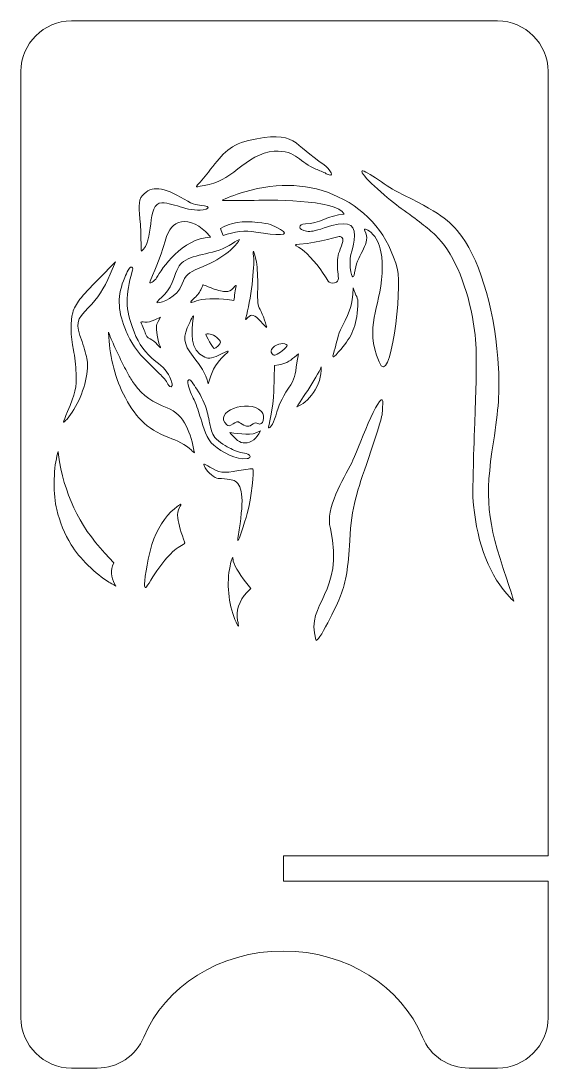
# Model space of a CAD drawing. Header units: millimetres. Extents: x -328 to 276, y -219 to 45.
# Drawn here: x 104.6 to 188.1, y -121.2 to 44.8 of the extents above; entities that cross this region are included whole.
import ezdxf

# ---------------------------------------------------------------- set-up
doc = ezdxf.new("R2010")
doc.units = ezdxf.units.MM
doc.header["$MEASUREMENT"] = 0
doc.layers.add('layer 1', color=7, linetype='Continuous')

msp = doc.modelspace()

# ---------------------------------------------------------------- linework, layer by layer
at = {"layer": 'layer 1', "color": 250, "lineweight": 9}
for points, knots in [([(112.5727, 44.7682), (135.0696, 44.7682), (157.5659, 44.7682), (180.0627, 44.7682), (180.0627, 44.7682), (184.4689, 44.7682), (188.0627, 41.1744), (188.0627, 36.7682), (188.0627, 36.7682), (188.0627, 36.7682), (188.0627, -87.5432), (188.0627, -87.5432), (188.0627, -87.5432), (188.0627, -87.5432), (146.1377, -87.5432), (146.1377, -87.5432), (146.1377, -87.5432), (146.1377, -87.5432), (146.1377, -91.5432), (146.1377, -91.5432), (146.1377, -91.5432), (146.1377, -91.5432), (188.0627, -91.5432), (188.0627, -91.5432), (188.0627, -91.5432), (188.0627, -98.7555), (188.0627, -105.9679), (188.0627, -113.1802), (188.0627, -113.1802), (188.0627, -117.5864), (184.4689, -121.1802), (180.0627, -121.1802), (180.0627, -121.1802), (180.0627, -121.1802), (175.555, -121.1802), (175.555, -121.1802), (175.555, -121.1802), (172.2589, -121.1802), (169.444, -119.3055), (168.1734, -116.2641), (168.1734, -116.2641), (164.8478, -108.3039), (156.2215, -102.6313), (146.1027, -102.6313), (146.1027, -102.6313), (135.9839, -102.6313), (127.3576, -108.3039), (124.032, -116.2641), (124.032, -116.2641), (122.7614, -119.3055), (119.9465, -121.1802), (116.6504, -121.1802), (116.6504, -121.1802), (116.6504, -121.1802), (112.5727, -121.1802), (112.5727, -121.1802), (112.5727, -121.1802), (108.1665, -121.1802), (104.5727, -117.5864), (104.5727, -113.1802), (104.5727, -113.1802), (104.5727, -63.1998), (104.5727, -13.2154), (104.5727, 36.7682), (104.5727, 36.7682), (104.5727, 41.1744), (108.1665, 44.7682), (112.5727, 44.7682)], [0, 0, 0, 0, 0.05555556, 0.05555556, 0.05555556, 0.05555556, 0.11111111, 0.11111111, 0.11111111, 0.11111111, 0.16666667, 0.16666667, 0.16666667, 0.16666667, 0.22222222, 0.22222222, 0.22222222, 0.22222222, 0.27777778, 0.27777778, 0.27777778, 0.27777778, 0.33333333, 0.33333333, 0.33333333, 0.33333333, 0.38888889, 0.38888889, 0.38888889, 0.38888889, 0.44444444, 0.44444444, 0.44444444, 0.44444444, 0.5, 0.5, 0.5, 0.5, 0.55555556, 0.55555556, 0.55555556, 0.55555556, 0.61111111, 0.61111111, 0.61111111, 0.61111111, 0.66666667, 0.66666667, 0.66666667, 0.66666667, 0.72222222, 0.72222222, 0.72222222, 0.72222222, 0.77777778, 0.77777778, 0.77777778, 0.77777778, 0.83333333, 0.83333333, 0.83333333, 0.83333333, 0.88888889, 0.88888889, 0.88888889, 0.88888889, 1, 1, 1, 1]), ([(133.5678, 18.6791), (135.8144, 19.0708), (137.1576, 19.9003), (138.9408, 21.3193), (138.9408, 21.3193), (140.6137, 22.6506), (142.4799, 23.9664), (144.6828, 24.1078), (144.6828, 24.1078), (148.2824, 24.3389), (148.7576, 22.2308), (151.2848, 21.2828), (151.2848, 21.2828), (151.8763, 21.0609), (152.3791, 20.8702), (152.9411, 20.564), (152.9411, 20.564), (154.4927, 19.7183), (153.504, 21.3573), (152.6087, 21.9423), (152.6087, 21.9423), (147.7125, 25.1417), (148.2191, 27.6113), (140.5983, 25.8149), (140.5983, 25.8149), (137.3893, 25.0585), (136.2511, 23.3036), (134.2551, 20.7921), (134.2551, 20.7921), (131.9878, 17.9394), (131.7519, 18.3625), (133.5678, 18.6791)], [0, 0, 0, 0, 0.11111111, 0.11111111, 0.11111111, 0.11111111, 0.22222222, 0.22222222, 0.22222222, 0.22222222, 0.33333333, 0.33333333, 0.33333333, 0.33333333, 0.44444444, 0.44444444, 0.44444444, 0.44444444, 0.55555556, 0.55555556, 0.55555556, 0.55555556, 0.66666667, 0.66666667, 0.66666667, 0.66666667, 0.77777778, 0.77777778, 0.77777778, 0.77777778, 1, 1, 1, 1]), ([(181.5343, -46.0288), (178.4226, -42.4269), (176.5882, -37.2045), (176.17, -30.7574), (176.17, -30.7574), (176.1133, -29.885), (176.2385, -24.5705), (176.4479, -18.9473), (176.4479, -18.9473), (176.8521, -8.1008), (176.8111, -6.2799), (176.07, -2.1573), (176.07, -2.1573), (175.0711, 3.399), (172.8544, 8.3283), (170.245, 10.7951), (170.245, 10.7951), (169.028, 11.9455), (167.3563, 13.2511), (164.7998, 15.0482), (164.7998, 15.0482), (163.0788, 16.2576), (158.6252, 20.1254), (158.576, 20.8894), (158.576, 20.8894), (158.5269, 21.6535), (162.5772, 18.4932), (164.0876, 17.7426), (164.0876, 17.7426), (170.9601, 14.3274), (172.4463, 13.2997), (174.4149, 10.6006), (174.4149, 10.6006), (177.4889, 6.3864), (179.7797, -1.8562), (180.2278, -10.3148), (180.2278, -10.3148), (180.4172, -13.8917), (180.2162, -16.7678), (179.4164, -21.9147), (179.4164, -21.9147), (178.0131, -30.9461), (178.3334, -34.2489), (181.5315, -43.7203), (181.5315, -43.7203), (182.1612, -45.5855), (182.6504, -47.1353), (182.6184, -47.1641), (182.6184, -47.1641), (182.5865, -47.1928), (182.0987, -46.682), (181.5343, -46.0288)], [0, 0, 0, 0, 0.07142857, 0.07142857, 0.07142857, 0.07142857, 0.14285714, 0.14285714, 0.14285714, 0.14285714, 0.21428571, 0.21428571, 0.21428571, 0.21428571, 0.28571429, 0.28571429, 0.28571429, 0.28571429, 0.35714286, 0.35714286, 0.35714286, 0.35714286, 0.42857143, 0.42857143, 0.42857143, 0.42857143, 0.5, 0.5, 0.5, 0.5, 0.57142857, 0.57142857, 0.57142857, 0.57142857, 0.64285714, 0.64285714, 0.64285714, 0.64285714, 0.71428571, 0.71428571, 0.71428571, 0.71428571, 0.78571429, 0.78571429, 0.78571429, 0.78571429, 0.85714286, 0.85714286, 0.85714286, 0.85714286, 1, 1, 1, 1]), ([(133.9151, 14.9551), (131.4313, 14.232), (128.915, 15.9549), (126.8863, 15.9549), (126.8863, 15.9549), (124.4176, 15.9549), (125.738, 9.5925), (123.6519, 8.3015), (123.6519, 8.3015), (123.6118, 8.2768), (123.5667, 11.9755), (123.5114, 12.5044), (123.5114, 12.5044), (123.2455, 15.048), (123.0771, 16.2495), (123.8212, 17.0971), (123.8212, 17.0971), (125.2765, 18.7547), (127.1448, 18.4857), (130.4227, 16.5128), (130.4227, 16.5128), (132.0592, 15.5277), (132.4363, 15.6156), (133.669, 15.4476), (133.669, 15.4476), (134.4256, 15.3444), (134.3454, 15.1123), (133.9151, 14.9551)], [0, 0, 0, 0, 0.125, 0.125, 0.125, 0.125, 0.25, 0.25, 0.25, 0.25, 0.375, 0.375, 0.375, 0.375, 0.5, 0.5, 0.5, 0.5, 0.625, 0.625, 0.625, 0.625, 0.75, 0.75, 0.75, 0.75, 1, 1, 1, 1]), ([(140.9716, 16.3262), (138.4113, 16.2713), (136.3858, 16.2861), (136.4705, 16.3593), (136.4705, 16.3593), (136.7424, 16.5937), (138.4079, 17.2142), (140.0518, 17.6932), (140.0518, 17.6932), (145.4336, 19.2614), (150.4174, 18.9995), (154.7876, 16.9188), (154.7876, 16.9188), (159.6687, 14.5948), (162.7808, 10.7867), (164.2215, 5.375), (164.2215, 5.375), (164.9797, 2.5269), (163.1293, -13.8017), (161.2893, -9.2701), (161.2893, -9.2701), (158.9426, -3.4906), (161.4145, -1.0276), (161.7717, 4.7974), (161.7717, 4.7974), (161.837, 5.8656), (161.8, 7.0252), (161.6801, 7.6621), (161.6801, 7.6621), (161.4172, 9.0582), (161.1707, 10.0205), (160.333, 10.9481), (160.333, 10.9481), (159.6292, 11.7269), (158.7287, 12.0848), (159.0452, 11.4931), (159.0452, 11.4931), (160.1136, 9.5196), (157.9231, 7.9094), (157.5208, 5.3485), (157.5208, 5.3485), (157.287, 3.8585), (156.935, 3.6818), (156.7359, 5.6768), (156.7359, 5.6768), (156.5036, 8.003), (157.3754, 8.6582), (157.4087, 10.7701), (157.4087, 10.7701), (157.4406, 12.7932), (156.0715, 13.1344), (152.592, 11.9703), (152.592, 11.9703), (151.0151, 11.4426), (150.5002, 11.3433), (149.8228, 11.4367), (149.8228, 11.4367), (148.4318, 11.6279), (148.3609, 12.5982), (149.6693, 12.606), (149.6693, 12.606), (151.7248, 12.6177), (153.2986, 13.9939), (155.777, 14.1586), (155.777, 14.1586), (154.6472, 16.6048), (143.367, 16.3776), (140.9716, 16.3262)], [0, 0, 0, 0, 0.05555556, 0.05555556, 0.05555556, 0.05555556, 0.11111111, 0.11111111, 0.11111111, 0.11111111, 0.16666667, 0.16666667, 0.16666667, 0.16666667, 0.22222222, 0.22222222, 0.22222222, 0.22222222, 0.27777778, 0.27777778, 0.27777778, 0.27777778, 0.33333333, 0.33333333, 0.33333333, 0.33333333, 0.38888889, 0.38888889, 0.38888889, 0.38888889, 0.44444444, 0.44444444, 0.44444444, 0.44444444, 0.5, 0.5, 0.5, 0.5, 0.55555556, 0.55555556, 0.55555556, 0.55555556, 0.61111111, 0.61111111, 0.61111111, 0.61111111, 0.66666667, 0.66666667, 0.66666667, 0.66666667, 0.72222222, 0.72222222, 0.72222222, 0.72222222, 0.77777778, 0.77777778, 0.77777778, 0.77777778, 0.83333333, 0.83333333, 0.83333333, 0.83333333, 0.88888889, 0.88888889, 0.88888889, 0.88888889, 1, 1, 1, 1]), ([(125.0505, 3.5482), (126.0603, 6.0182), (126.8175, 7.8641), (127.1353, 9.0061), (127.1353, 9.0061), (127.8453, 11.5563), (128.3138, 12.3054), (129.5131, 12.8066), (129.5131, 12.8066), (130.6828, 13.2953), (132.4282, 12.7138), (133.8171, 11.3728), (133.8171, 11.3728), (134.2366, 10.9677), (134.5797, 10.5785), (134.5797, 10.5081), (134.5797, 10.5081), (130.0542, 10.293), (126.9465, 5.5898), (126.0386, 4.0351), (126.0386, 4.0351), (125.7952, 3.6182), (124.7447, 2.8017), (125.0505, 3.5482)], [0, 0, 0, 0, 0.14285714, 0.14285714, 0.14285714, 0.14285714, 0.28571429, 0.28571429, 0.28571429, 0.28571429, 0.42857143, 0.42857143, 0.42857143, 0.42857143, 0.57142857, 0.57142857, 0.57142857, 0.57142857, 0.71428571, 0.71428571, 0.71428571, 0.71428571, 1, 1, 1, 1]), ([(141.7894, 11.3018), (140.0752, 11.6007), (138.3334, 11.381), (136.6053, 10.7836), (136.6053, 10.7836), (136.4644, 11.1387), (136.3235, 11.4939), (136.1827, 11.8491), (136.1827, 11.8491), (137.6435, 12.8549), (139.8583, 13.1129), (142.0318, 12.8484), (142.0318, 12.8484), (144.126, 12.5935), (144.235, 12.5179), (145.6654, 11.7409), (145.6654, 11.7409), (147.5886, 10.6964), (145.044, 10.7346), (141.7894, 11.3018)], [0, 0, 0, 0, 0.16666667, 0.16666667, 0.16666667, 0.16666667, 0.33333333, 0.33333333, 0.33333333, 0.33333333, 0.5, 0.5, 0.5, 0.5, 0.66666667, 0.66666667, 0.66666667, 0.66666667, 1, 1, 1, 1]), ([(128.5426, 3.2995), (129.3581, 5.6502), (129.5799, 6.0641), (130.3316, 6.6374), (130.3316, 6.6374), (131.997, 7.9075), (135.4113, 7.7045), (138.0605, 9.4735), (138.0605, 9.4735), (138.6425, 9.8622), (139.1468, 10.1521), (139.1812, 10.1177), (139.1812, 10.1177), (139.3149, 9.984), (137.8935, 8.498), (137.0226, 7.8613), (137.0226, 7.8613), (135.7782, 6.9514), (134.5993, 6.3154), (132.7851, 5.5745), (132.7851, 5.5745), (131.0381, 4.861), (130.6325, 4.4837), (130.1088, 3.0848), (130.1088, 3.0848), (129.292, 0.901), (126.9169, 0.0941), (126.2347, 0.0915), (126.2347, 0.0915), (125.5524, 0.0889), (127.8789, 1.3867), (128.5426, 3.2995)], [0, 0, 0, 0, 0.11111111, 0.11111111, 0.11111111, 0.11111111, 0.22222222, 0.22222222, 0.22222222, 0.22222222, 0.33333333, 0.33333333, 0.33333333, 0.33333333, 0.44444444, 0.44444444, 0.44444444, 0.44444444, 0.55555556, 0.55555556, 0.55555556, 0.55555556, 0.66666667, 0.66666667, 0.66666667, 0.66666667, 0.77777778, 0.77777778, 0.77777778, 0.77777778, 1, 1, 1, 1]), ([(152.4657, 4.7357), (151.0925, 6.7366), (149.6528, 8.2841), (148.5546, 8.9015), (148.5546, 8.9015), (147.9333, 9.2508), (147.7726, 9.3047), (148.682, 9.3766), (148.682, 9.3766), (152.0702, 9.6445), (154.9591, 10.7574), (155.1525, 10.6308), (155.1525, 10.6308), (155.7158, 10.2617), (155.7153, 10.1369), (155.143, 8.6162), (155.143, 8.6162), (154.7267, 7.5103), (154.6859, 7.1826), (154.7391, 5.3776), (154.7391, 5.3776), (154.7705, 4.3128), (155.1752, 3.4383), (154.2575, 3.2616), (154.2575, 3.2616), (153.2076, 3.0597), (153.1688, 3.7115), (152.4659, 4.7357), (152.4659, 4.7357), (152.4659, 4.7357), (152.4657, 4.7357), (152.4657, 4.7357)], [0, 0, 0, 0, 0.11111111, 0.11111111, 0.11111111, 0.11111111, 0.22222222, 0.22222222, 0.22222222, 0.22222222, 0.33333333, 0.33333333, 0.33333333, 0.33333333, 0.44444444, 0.44444444, 0.44444444, 0.44444444, 0.55555556, 0.55555556, 0.55555556, 0.55555556, 0.66666667, 0.66666667, 0.66666667, 0.66666667, 0.77777778, 0.77777778, 0.77777778, 0.77777778, 1, 1, 1, 1]), ([(142.5388, -2.8328), (141.5222, -1.7541), (141.086, -1.6312), (140.4889, -2.2555), (140.4889, -2.2555), (140.1294, -2.6312), (140.1094, -2.6343), (140.2013, -2.3002), (140.2013, -2.3002), (140.9564, 0.4425), (141.6308, 5.8611), (141.4135, 7.4401), (141.4135, 7.4401), (141.2065, 8.9446), (141.5694, 8.2406), (141.8605, 6.5732), (141.8605, 6.5732), (142.0297, 5.6047), (142.1053, 4.153), (142.0747, 2.4644), (142.0747, 2.4644), (142.0303, 0.0014), (142.0522, -0.1925), (142.4598, -0.9543), (142.4598, -0.9543), (142.8031, -1.5957), (143.6131, -3.8448), (143.4918, -3.8199), (143.4918, -3.8199), (143.4762, -3.8165), (143.0473, -3.3725), (142.5388, -2.8328)], [0, 0, 0, 0, 0.11111111, 0.11111111, 0.11111111, 0.11111111, 0.22222222, 0.22222222, 0.22222222, 0.22222222, 0.33333333, 0.33333333, 0.33333333, 0.33333333, 0.44444444, 0.44444444, 0.44444444, 0.44444444, 0.55555556, 0.55555556, 0.55555556, 0.55555556, 0.66666667, 0.66666667, 0.66666667, 0.66666667, 0.77777778, 0.77777778, 0.77777778, 0.77777778, 1, 1, 1, 1]), ([(118.711, 4.6165), (117.703, 2.2841), (116.7441, 0.8099), (115.2794, -0.6591), (115.2794, -0.6591), (113.3023, -2.6421), (113.2096, -3.125), (114.2435, -6.0549), (114.2435, -6.0549), (114.6082, -7.0882), (114.9747, -8.4043), (115.0582, -8.9795), (115.0582, -8.9795), (115.3514, -11.0057), (114.425, -14.4748), (112.9671, -16.8101), (112.9671, -16.8101), (112.2716, -17.9241), (111.3184, -19.0638), (111.3105, -18.7909), (111.3105, -18.7909), (111.3086, -18.7263), (111.6006, -17.9872), (111.9588, -17.1486), (111.9588, -17.1486), (113.1913, -14.2643), (113.3916, -13.3635), (113.3105, -11.068), (113.3105, -11.068), (113.2704, -9.9335), (113.0832, -8.2827), (112.8946, -7.3995), (112.8946, -7.3995), (112.4174, -5.1674), (112.3677, -2.735), (112.7732, -1.4649), (112.7732, -1.4649), (113.2461, 0.0163), (113.9498, 0.9315), (116.8961, 3.8986), (116.8961, 3.8986), (116.8961, 3.8986), (119.5599, 6.5812), (119.5599, 6.5812), (119.5599, 6.5812), (119.5599, 6.5812), (118.711, 4.6165), (118.711, 4.6165)], [0, 0, 0, 0, 0.07692308, 0.07692308, 0.07692308, 0.07692308, 0.15384615, 0.15384615, 0.15384615, 0.15384615, 0.23076923, 0.23076923, 0.23076923, 0.23076923, 0.30769231, 0.30769231, 0.30769231, 0.30769231, 0.38461538, 0.38461538, 0.38461538, 0.38461538, 0.46153846, 0.46153846, 0.46153846, 0.46153846, 0.53846154, 0.53846154, 0.53846154, 0.53846154, 0.61538462, 0.61538462, 0.61538462, 0.61538462, 0.69230769, 0.69230769, 0.69230769, 0.69230769, 0.76923077, 0.76923077, 0.76923077, 0.76923077, 0.84615385, 0.84615385, 0.84615385, 0.84615385, 1, 1, 1, 1]), ([(127.7345, -12.5811), (127.4749, -12.0991), (126.7728, -11.3723), (126.3608, -10.9784), (126.3608, -10.9784), (124.8927, -9.575), (123.1604, -7.9711), (122.117, -6.2129), (122.117, -6.2129), (121.672, -5.4629), (121.3269, -4.6636), (121.0049, -3.8549), (121.0049, -3.8549), (119.8732, -1.0135), (119.835, 1.2915), (121.0122, 4.1193), (121.0122, 4.1193), (121.1727, 4.5048), (121.3525, 4.8989), (121.5598, 5.2616), (121.5598, 5.2616), (121.6575, 5.4327), (121.8753, 5.8569), (122.1319, 5.7478), (122.1319, 5.7478), (122.3684, 5.6471), (122.2511, 5.2874), (122.1997, 5.1084), (122.1997, 5.1084), (121.1167, 1.3348), (121.0402, -0.8337), (122.4813, -4.4869), (122.4813, -4.4869), (123.2945, -6.5482), (124.1919, -7.8219), (125.9328, -9.1907), (125.9328, -9.1907), (127.1444, -10.1432), (127.8707, -10.7506), (128.3574, -12.2251), (128.3574, -12.2251), (128.4244, -12.4283), (128.682, -13.0768), (128.382, -13.2043), (128.382, -13.2043), (128.0955, -13.326), (127.8339, -12.7656), (127.7345, -12.5811)], [0, 0, 0, 0, 0.07692308, 0.07692308, 0.07692308, 0.07692308, 0.15384615, 0.15384615, 0.15384615, 0.15384615, 0.23076923, 0.23076923, 0.23076923, 0.23076923, 0.30769231, 0.30769231, 0.30769231, 0.30769231, 0.38461538, 0.38461538, 0.38461538, 0.38461538, 0.46153846, 0.46153846, 0.46153846, 0.46153846, 0.53846154, 0.53846154, 0.53846154, 0.53846154, 0.61538462, 0.61538462, 0.61538462, 0.61538462, 0.69230769, 0.69230769, 0.69230769, 0.69230769, 0.76923077, 0.76923077, 0.76923077, 0.76923077, 0.84615385, 0.84615385, 0.84615385, 0.84615385, 1, 1, 1, 1]), ([(137.2984, 0.6053), (135.6372, 0.8435), (133.1401, 0.7483), (132.3594, 0.4172), (132.3594, 0.4172), (131.2787, -0.0411), (131.2202, 0.0603), (132.0867, 0.8906), (132.0867, 0.8906), (132.5275, 1.3129), (133.0001, 1.9387), (133.1368, 2.2815), (133.1368, 2.2815), (133.2736, 2.624), (133.397, 2.9229), (133.4109, 2.9458), (133.4109, 2.9458), (133.4249, 2.9686), (134.0163, 2.7434), (134.7253, 2.4457), (134.7253, 2.4457), (135.4914, 2.1237), (136.3569, 1.8972), (136.8599, 1.8871), (136.8599, 1.8871), (137.6088, 1.872), (137.7653, 1.9397), (138.2249, 2.477), (138.2249, 2.477), (138.5926, 2.907), (138.7163, 2.9791), (138.6489, 2.7247), (138.6489, 2.7247), (138.5362, 2.2989), (138.3892, 1.0675), (138.312, 0.4602), (138.312, 0.4602), (138.312, 0.4602), (137.2984, 0.6053), (137.2984, 0.6053)], [0, 0, 0, 0, 0.09090909, 0.09090909, 0.09090909, 0.09090909, 0.18181818, 0.18181818, 0.18181818, 0.18181818, 0.27272727, 0.27272727, 0.27272727, 0.27272727, 0.36363636, 0.36363636, 0.36363636, 0.36363636, 0.45454545, 0.45454545, 0.45454545, 0.45454545, 0.54545455, 0.54545455, 0.54545455, 0.54545455, 0.63636364, 0.63636364, 0.63636364, 0.63636364, 0.72727273, 0.72727273, 0.72727273, 0.72727273, 0.81818182, 0.81818182, 0.81818182, 0.81818182, 1, 1, 1, 1]), ([(155.4332, -3.6567), (156.887, -0.7443), (157.007, -0.6154), (157.2144, 2.4489), (157.2144, 2.4489), (157.5871, 0.972), (158.036, 1.2336), (157.9459, -0.3581), (157.9459, -0.3581), (157.7571, -3.6945), (156.9409, -5.2519), (155.2705, -7.2352), (155.2705, -7.2352), (153.9757, -8.7727), (153.7516, -8.9356), (154.2092, -7.4992), (154.2092, -7.4992), (154.5588, -6.4016), (154.7454, -5.0347), (155.4332, -3.6567)], [0, 0, 0, 0, 0.16666667, 0.16666667, 0.16666667, 0.16666667, 0.33333333, 0.33333333, 0.33333333, 0.33333333, 0.5, 0.5, 0.5, 0.5, 0.66666667, 0.66666667, 0.66666667, 0.66666667, 1, 1, 1, 1]), ([(126.3148, -2.8691), (125.9726, -3.5259), (125.9607, -3.6834), (126.1539, -5.0084), (126.1539, -5.0084), (126.2685, -5.7951), (126.4562, -6.5518), (126.5709, -6.6901), (126.5709, -6.6901), (126.6856, -6.8283), (126.7448, -6.9759), (126.7024, -7.0183), (126.7024, -7.0183), (126.6599, -7.0607), (126.4125, -6.8288), (126.1524, -6.5028), (126.1524, -6.5028), (125.8921, -6.1767), (125.3912, -5.7731), (125.0388, -5.606), (125.0388, -5.606), (124.6039, -5.3996), (124.3653, -5.146), (124.2961, -4.8161), (124.2961, -4.8161), (124.2138, -4.4249), (123.8623, -3.5648), (123.5458, -2.9794), (123.5458, -2.9794), (123.5176, -2.9275), (123.8091, -2.9148), (124.1935, -2.9516), (124.1935, -2.9516), (124.6699, -2.997), (125.1773, -2.8816), (125.7882, -2.5892), (125.7882, -2.5892), (125.7882, -2.5892), (126.6842, -2.1604), (126.6842, -2.1604), (126.6842, -2.1604), (126.6842, -2.1604), (126.3148, -2.8691), (126.3148, -2.8691)], [0, 0, 0, 0, 0.08333333, 0.08333333, 0.08333333, 0.08333333, 0.16666667, 0.16666667, 0.16666667, 0.16666667, 0.25, 0.25, 0.25, 0.25, 0.33333333, 0.33333333, 0.33333333, 0.33333333, 0.41666667, 0.41666667, 0.41666667, 0.41666667, 0.5, 0.5, 0.5, 0.5, 0.58333333, 0.58333333, 0.58333333, 0.58333333, 0.66666667, 0.66666667, 0.66666667, 0.66666667, 0.75, 0.75, 0.75, 0.75, 0.83333333, 0.83333333, 0.83333333, 0.83333333, 1, 1, 1, 1]), ([(131.8555, -8.4134), (130.2411, -6.3079), (130.1464, -5.3888), (131.2999, -3.0294), (131.2999, -3.0294), (131.9075, -1.7865), (131.9509, -1.7385), (131.8659, -2.4012), (131.8659, -2.4012), (131.6059, -4.4295), (131.2651, -7.5187), (133.6753, -8.5257), (133.6753, -8.5257), (134.3855, -8.8225), (134.9406, -8.7063), (136.4693, -7.9402), (136.4693, -7.9402), (137.5856, -7.3809), (137.6528, -7.404), (136.9395, -8.1004), (136.9395, -8.1004), (135.0557, -9.939), (134.7808, -10.8335), (134.2434, -12.7617), (134.2434, -12.7617), (133.7829, -10.8983), (133.066, -9.9921), (131.8555, -8.4134)], [0, 0, 0, 0, 0.125, 0.125, 0.125, 0.125, 0.25, 0.25, 0.25, 0.25, 0.375, 0.375, 0.375, 0.375, 0.5, 0.5, 0.5, 0.5, 0.625, 0.625, 0.625, 0.625, 0.75, 0.75, 0.75, 0.75, 1, 1, 1, 1]), ([(118.4451, -4.5604), (118.4451, -4.5604), (118.4507, -4.6882), (118.4507, -4.6882), (118.4507, -4.6882), (118.6001, -8.0966), (119.2752, -11.2925), (120.7971, -14.356), (120.7971, -14.356), (122.4951, -17.7736), (124.3725, -19.896), (127.9956, -21.2597), (127.9956, -21.2597), (129.2186, -21.7201), (130.644, -22.3191), (131.5818, -23.2589), (131.5818, -23.2589), (131.648, -23.3252), (131.8828, -23.5621), (132.0516, -23.702), (132.0516, -23.702), (132.0406, -23.6221), (132.0252, -23.5407), (132.0184, -23.5044), (132.0184, -23.5044), (131.5003, -20.7685), (130.5795, -17.6188), (127.7111, -16.5456), (127.7111, -16.5456), (125.539, -15.733), (123.9236, -14.676), (122.5412, -12.8083), (122.5412, -12.8083), (122.1558, -12.2874), (121.8078, -11.652), (121.4965, -11.0833), (121.4965, -11.0833), (121.0466, -10.2616), (120.6207, -9.4239), (120.2103, -8.5819), (120.2103, -8.5819), (119.7926, -7.7248), (119.3882, -6.8577), (119.0124, -5.9815), (119.0124, -5.9815), (118.8217, -5.5366), (118.6088, -5.0425), (118.4451, -4.5604)], [0, 0, 0, 0, 0.07692308, 0.07692308, 0.07692308, 0.07692308, 0.15384615, 0.15384615, 0.15384615, 0.15384615, 0.23076923, 0.23076923, 0.23076923, 0.23076923, 0.30769231, 0.30769231, 0.30769231, 0.30769231, 0.38461538, 0.38461538, 0.38461538, 0.38461538, 0.46153846, 0.46153846, 0.46153846, 0.46153846, 0.53846154, 0.53846154, 0.53846154, 0.53846154, 0.61538462, 0.61538462, 0.61538462, 0.61538462, 0.69230769, 0.69230769, 0.69230769, 0.69230769, 0.76923077, 0.76923077, 0.76923077, 0.76923077, 0.84615385, 0.84615385, 0.84615385, 0.84615385, 1, 1, 1, 1]), ([(134.4418, -6.0799), (134.1229, -5.4998), (133.8618, -4.9644), (133.8618, -4.89), (133.8618, -4.89), (133.8618, -4.8154), (134.1572, -4.8025), (134.518, -4.8611), (134.518, -4.8611), (135.1679, -4.9666), (136.1949, -5.7559), (136.1949, -6.1498), (136.1949, -6.1498), (136.1949, -6.3918), (135.4392, -7.1347), (135.1928, -7.1347), (135.1928, -7.1347), (135.0988, -7.1347), (134.7606, -6.6599), (134.4418, -6.0799)], [0, 0, 0, 0, 0.16666667, 0.16666667, 0.16666667, 0.16666667, 0.33333333, 0.33333333, 0.33333333, 0.33333333, 0.5, 0.5, 0.5, 0.5, 0.66666667, 0.66666667, 0.66666667, 0.66666667, 1, 1, 1, 1]), ([(144.5165, -8.1648), (144.2585, -7.9925), (144.1032, -7.5031), (144.2428, -7.3029), (144.2428, -7.3029), (144.7859, -6.5231), (146.0061, -6.1215), (146.604, -6.5258), (146.604, -6.5258), (146.829, -6.6777), (146.7699, -6.7974), (146.2451, -7.2539), (146.2451, -7.2539), (145.4396, -7.9542), (144.7476, -8.3189), (144.5165, -8.1648)], [0, 0, 0, 0, 0.2, 0.2, 0.2, 0.2, 0.4, 0.4, 0.4, 0.4, 0.6, 0.6, 0.6, 0.6, 1, 1, 1, 1]), ([(148.283, -9.422), (147.9685, -11.3977), (147.9951, -11.8632), (146.9764, -13.4235), (146.9764, -13.4235), (145.7377, -15.3211), (145.4553, -15.9259), (144.9216, -17.8242), (144.9216, -17.8242), (144.483, -19.3842), (143.9803, -19.7228), (143.7724, -19.7228), (143.7724, -19.7228), (143.7225, -19.7228), (144.6186, -16.5756), (144.609, -13.8758), (144.609, -13.8758), (144.609, -13.8758), (144.7197, -9.8379), (144.7197, -9.8379), (144.7197, -9.8379), (144.7197, -9.8379), (145.4375, -9.7372), (145.4375, -9.7372), (145.4375, -9.7372), (146.2937, -9.617), (147.1006, -9.2136), (147.9153, -8.4982), (147.9153, -8.4982), (147.9153, -8.4982), (148.5135, -7.973), (148.5135, -7.973), (148.5135, -7.973), (148.5135, -7.973), (148.283, -9.422), (148.283, -9.422)], [0, 0, 0, 0, 0.1, 0.1, 0.1, 0.1, 0.2, 0.2, 0.2, 0.2, 0.3, 0.3, 0.3, 0.3, 0.4, 0.4, 0.4, 0.4, 0.5, 0.5, 0.5, 0.5, 0.6, 0.6, 0.6, 0.6, 0.7, 0.7, 0.7, 0.7, 0.8, 0.8, 0.8, 0.8, 1, 1, 1, 1]), ([(148.2711, -16.3786), (148.2711, -16.3015), (151.5638, -11.6408), (152.1392, -10.0574), (152.1392, -10.0574), (152.311, -13.0186), (149.9243, -15.8656), (148.2711, -16.3786)], [0, 0, 0, 0, 0.33333333, 0.33333333, 0.33333333, 0.33333333, 1, 1, 1, 1]), ([(135.1043, -22.4742), (133.9956, -21.5604), (133.4399, -19.5729), (133.039, -18.2377), (133.039, -18.2377), (132.7461, -17.2622), (132.449, -16.1975), (131.9917, -15.2871), (131.9917, -15.2871), (131.6747, -14.6561), (131.143, -13.499), (131.0495, -12.8277), (131.0495, -12.8277), (131.0228, -12.6352), (130.9174, -12.2185), (131.1481, -12.1174), (131.1481, -12.1174), (131.3733, -12.0187), (131.5669, -12.3315), (131.6746, -12.4818), (131.6746, -12.4818), (131.9313, -12.8395), (132.1737, -13.2154), (132.4172, -13.5825), (132.4172, -13.5825), (133.1786, -14.7305), (133.7337, -15.8982), (134.0835, -17.2308), (134.0835, -17.2308), (134.3191, -18.1279), (134.43, -19.0671), (134.6913, -19.9492), (134.6913, -19.9492), (134.7954, -20.3007), (134.9269, -20.6386), (135.1001, -20.9622), (135.1001, -20.9622), (135.4829, -21.6773), (136.8301, -22.5019), (137.5335, -22.8716), (137.5335, -22.8716), (138.2405, -23.2431), (139.1894, -23.6556), (139.9872, -23.749), (139.9872, -23.749), (140.245, -23.779), (140.8969, -23.878), (140.8595, -24.2578), (140.8595, -24.2578), (140.8384, -24.4713), (140.6084, -24.5552), (140.4274, -24.5839), (140.4274, -24.5839), (138.6248, -24.87), (136.4461, -23.5804), (135.1043, -22.4742)], [0, 0, 0, 0, 0.06666667, 0.06666667, 0.06666667, 0.06666667, 0.13333333, 0.13333333, 0.13333333, 0.13333333, 0.2, 0.2, 0.2, 0.2, 0.26666667, 0.26666667, 0.26666667, 0.26666667, 0.33333333, 0.33333333, 0.33333333, 0.33333333, 0.4, 0.4, 0.4, 0.4, 0.46666667, 0.46666667, 0.46666667, 0.46666667, 0.53333333, 0.53333333, 0.53333333, 0.53333333, 0.6, 0.6, 0.6, 0.6, 0.66666667, 0.66666667, 0.66666667, 0.66666667, 0.73333333, 0.73333333, 0.73333333, 0.73333333, 0.8, 0.8, 0.8, 0.8, 0.86666667, 0.86666667, 0.86666667, 0.86666667, 1, 1, 1, 1]), ([(138.1759, -19.0981), (137.5889, -19.428), (137.4195, -19.457), (137.19, -19.2663), (137.19, -19.2663), (134.8348, -17.3119), (140.588, -14.9281), (142.6508, -17.1423), (142.6508, -17.1423), (143.3478, -17.8905), (142.8885, -19.5203), (142.1164, -19.038), (142.1164, -19.038), (141.8685, -18.8832), (141.6959, -18.8992), (141.3723, -19.1065), (141.3723, -19.1065), (140.6183, -19.5894), (140.3851, -19.5944), (139.6294, -19.1437), (139.6294, -19.1437), (138.7757, -18.6347), (139.0338, -18.6161), (138.1759, -19.0981)], [0, 0, 0, 0, 0.14285714, 0.14285714, 0.14285714, 0.14285714, 0.28571429, 0.28571429, 0.28571429, 0.28571429, 0.42857143, 0.42857143, 0.42857143, 0.42857143, 0.57142857, 0.57142857, 0.57142857, 0.57142857, 0.71428571, 0.71428571, 0.71428571, 0.71428571, 1, 1, 1, 1]), ([(161.9069, -15.4874), (161.7328, -18.3185), (162.1054, -17.0992), (159.608, -24.5541), (159.608, -24.5541), (157.8033, -29.941), (156.9398, -32.0613), (156.6487, -37.5654), (156.6487, -37.5654), (156.4162, -41.963), (156.0827, -43.9818), (155.1995, -46.3375), (155.1995, -46.3375), (154.7442, -47.5525), (151.5429, -54.2853), (151.2701, -53.2994), (151.2701, -53.2994), (149.6002, -47.263), (155.8749, -46.1424), (153.5844, -35.6809), (153.5844, -35.6809), (152.7125, -32.4288), (155.6437, -27.9297), (156.9682, -25.2371), (156.9682, -25.2371), (157.8101, -23.5254), (161.4885, -13.5589), (161.9069, -15.4874)], [0, 0, 0, 0, 0.125, 0.125, 0.125, 0.125, 0.25, 0.25, 0.25, 0.25, 0.375, 0.375, 0.375, 0.375, 0.5, 0.5, 0.5, 0.5, 0.625, 0.625, 0.625, 0.625, 0.75, 0.75, 0.75, 0.75, 1, 1, 1, 1]), ([(142.2343, -20.6848), (141.6932, -21.7252), (140.608, -22.1993), (139.7496, -22.1093), (139.7496, -22.1093), (138.9876, -22.0294), (138.1433, -21.0374), (137.6791, -20.4713), (137.6791, -20.4713), (139.379, -20.6153), (141.0442, -21.1325), (142.4967, -20.1805), (142.4967, -20.1805), (142.4967, -20.1805), (142.2343, -20.6848), (142.2343, -20.6848)], [0, 0, 0, 0, 0.2, 0.2, 0.2, 0.2, 0.4, 0.4, 0.4, 0.4, 0.6, 0.6, 0.6, 0.6, 1, 1, 1, 1]), ([(119.2983, -41.1081), (119.2983, -41.1081), (117.8762, -39.5877), (117.8762, -39.5877), (117.8762, -39.5877), (113.7099, -35.1335), (111.3573, -30.0413), (110.5286, -24.0004), (110.5286, -24.0004), (110.5286, -24.0004), (110.4548, -23.4628), (110.4548, -23.4628), (110.4548, -23.4628), (110.4548, -23.4628), (110.2814, -24.1544), (110.2814, -24.1544), (110.2814, -24.1544), (109.706, -26.4493), (109.6705, -30.3758), (110.2366, -32.6715), (110.2366, -32.6715), (110.7247, -34.6516), (111.4955, -36.4951), (112.5352, -38.2507), (112.5352, -38.2507), (113.7564, -40.3128), (116.4504, -42.9511), (118.5177, -44.1661), (118.5177, -44.1661), (118.6628, -44.2514), (119.1849, -44.5628), (119.619, -44.7957), (119.619, -44.7957), (118.9916, -43.9222), (118.6994, -42.5644), (119.0915, -41.6108), (119.0915, -41.6108), (119.0915, -41.6108), (119.2983, -41.1081), (119.2983, -41.1081)], [0, 0, 0, 0, 0.09090909, 0.09090909, 0.09090909, 0.09090909, 0.18181818, 0.18181818, 0.18181818, 0.18181818, 0.27272727, 0.27272727, 0.27272727, 0.27272727, 0.36363636, 0.36363636, 0.36363636, 0.36363636, 0.45454545, 0.45454545, 0.45454545, 0.45454545, 0.54545455, 0.54545455, 0.54545455, 0.54545455, 0.63636364, 0.63636364, 0.63636364, 0.63636364, 0.72727273, 0.72727273, 0.72727273, 0.72727273, 0.81818182, 0.81818182, 0.81818182, 0.81818182, 1, 1, 1, 1]), ([(138.9739, -36.9154), (139.9183, -31.2109), (139.7956, -29.0246), (138.4829, -28.1644), (138.4829, -28.1644), (138.1097, -27.9199), (137.3398, -27.7962), (135.8198, -27.7368), (135.8198, -27.7368), (135.2541, -27.7146), (134.1683, -26.8253), (133.7724, -26.0592), (133.7724, -26.0592), (133.6219, -25.7685), (133.5311, -25.4988), (133.57, -25.4597), (133.57, -25.4597), (133.6092, -25.4208), (134.0245, -25.6319), (134.4933, -25.9292), (134.4933, -25.9292), (135.9686, -26.8647), (136.6099, -26.9455), (139.0086, -26.4979), (139.0086, -26.4979), (140.161, -26.2827), (141.1831, -26.1555), (141.2798, -26.2154), (141.2798, -26.2154), (141.6175, -26.424), (141.0689, -30.885), (140.4106, -33.2812), (140.4106, -33.2812), (139.9504, -34.9562), (139.0646, -37.5885), (138.961, -37.5885), (138.961, -37.5885), (138.9068, -37.5885), (138.9127, -37.2856), (138.9739, -36.9154)], [0, 0, 0, 0, 0.09090909, 0.09090909, 0.09090909, 0.09090909, 0.18181818, 0.18181818, 0.18181818, 0.18181818, 0.27272727, 0.27272727, 0.27272727, 0.27272727, 0.36363636, 0.36363636, 0.36363636, 0.36363636, 0.45454545, 0.45454545, 0.45454545, 0.45454545, 0.54545455, 0.54545455, 0.54545455, 0.54545455, 0.63636364, 0.63636364, 0.63636364, 0.63636364, 0.72727273, 0.72727273, 0.72727273, 0.72727273, 0.81818182, 0.81818182, 0.81818182, 0.81818182, 1, 1, 1, 1]), ([(124.1482, -44.464), (124.1482, -43.3574), (124.8321, -39.6997), (125.3164, -38.2164), (125.3164, -38.2164), (126.1193, -35.7565), (127.3763, -33.7498), (128.873, -32.5381), (128.873, -32.5381), (129.9775, -31.644), (130.0651, -31.625), (129.6782, -32.363), (129.6782, -32.363), (129.4043, -32.8856), (129.3477, -33.254), (129.4228, -34.0293), (129.4228, -34.0293), (129.5032, -34.8605), (130.0137, -36.6434), (130.5023, -37.7989), (130.5023, -37.7989), (130.5865, -37.9979), (130.4369, -38.1643), (129.977, -38.3837), (129.977, -38.3837), (128.6501, -39.0165), (126.7571, -41.1589), (125.1538, -43.8427), (125.1538, -43.8427), (124.3153, -45.2462), (124.1482, -45.3494), (124.1482, -44.464)], [0, 0, 0, 0, 0.11111111, 0.11111111, 0.11111111, 0.11111111, 0.22222222, 0.22222222, 0.22222222, 0.22222222, 0.33333333, 0.33333333, 0.33333333, 0.33333333, 0.44444444, 0.44444444, 0.44444444, 0.44444444, 0.55555556, 0.55555556, 0.55555556, 0.55555556, 0.66666667, 0.66666667, 0.66666667, 0.66666667, 0.77777778, 0.77777778, 0.77777778, 0.77777778, 1, 1, 1, 1]), ([(140.3639, -45.8116), (139.1482, -47.0852), (138.5731, -48.8164), (138.8923, -50.2415), (138.8923, -50.2415), (138.9949, -50.6988), (139.0459, -51.1057), (139.0059, -51.1457), (139.0059, -51.1457), (138.9659, -51.1857), (138.7211, -50.7107), (138.4618, -50.0899), (138.4618, -50.0899), (137.4387, -47.6403), (137.1335, -44.2876), (137.6925, -41.6381), (137.6925, -41.6381), (137.962, -40.3597), (138.169, -39.9116), (138.169, -40.6061), (138.169, -40.6061), (138.169, -41.1817), (139.1099, -42.8786), (140.1179, -44.1211), (140.1179, -44.1211), (140.1179, -44.1211), (140.9725, -45.1744), (140.9725, -45.1744), (140.9725, -45.1744), (140.9725, -45.1744), (140.3639, -45.8116), (140.3639, -45.8116)], [0, 0, 0, 0, 0.11111111, 0.11111111, 0.11111111, 0.11111111, 0.22222222, 0.22222222, 0.22222222, 0.22222222, 0.33333333, 0.33333333, 0.33333333, 0.33333333, 0.44444444, 0.44444444, 0.44444444, 0.44444444, 0.55555556, 0.55555556, 0.55555556, 0.55555556, 0.66666667, 0.66666667, 0.66666667, 0.66666667, 0.77777778, 0.77777778, 0.77777778, 0.77777778, 1, 1, 1, 1])]:
    msp.add_open_spline(points, degree=3, knots=knots, dxfattribs=at)

doc.saveas('drawing.dxf')
